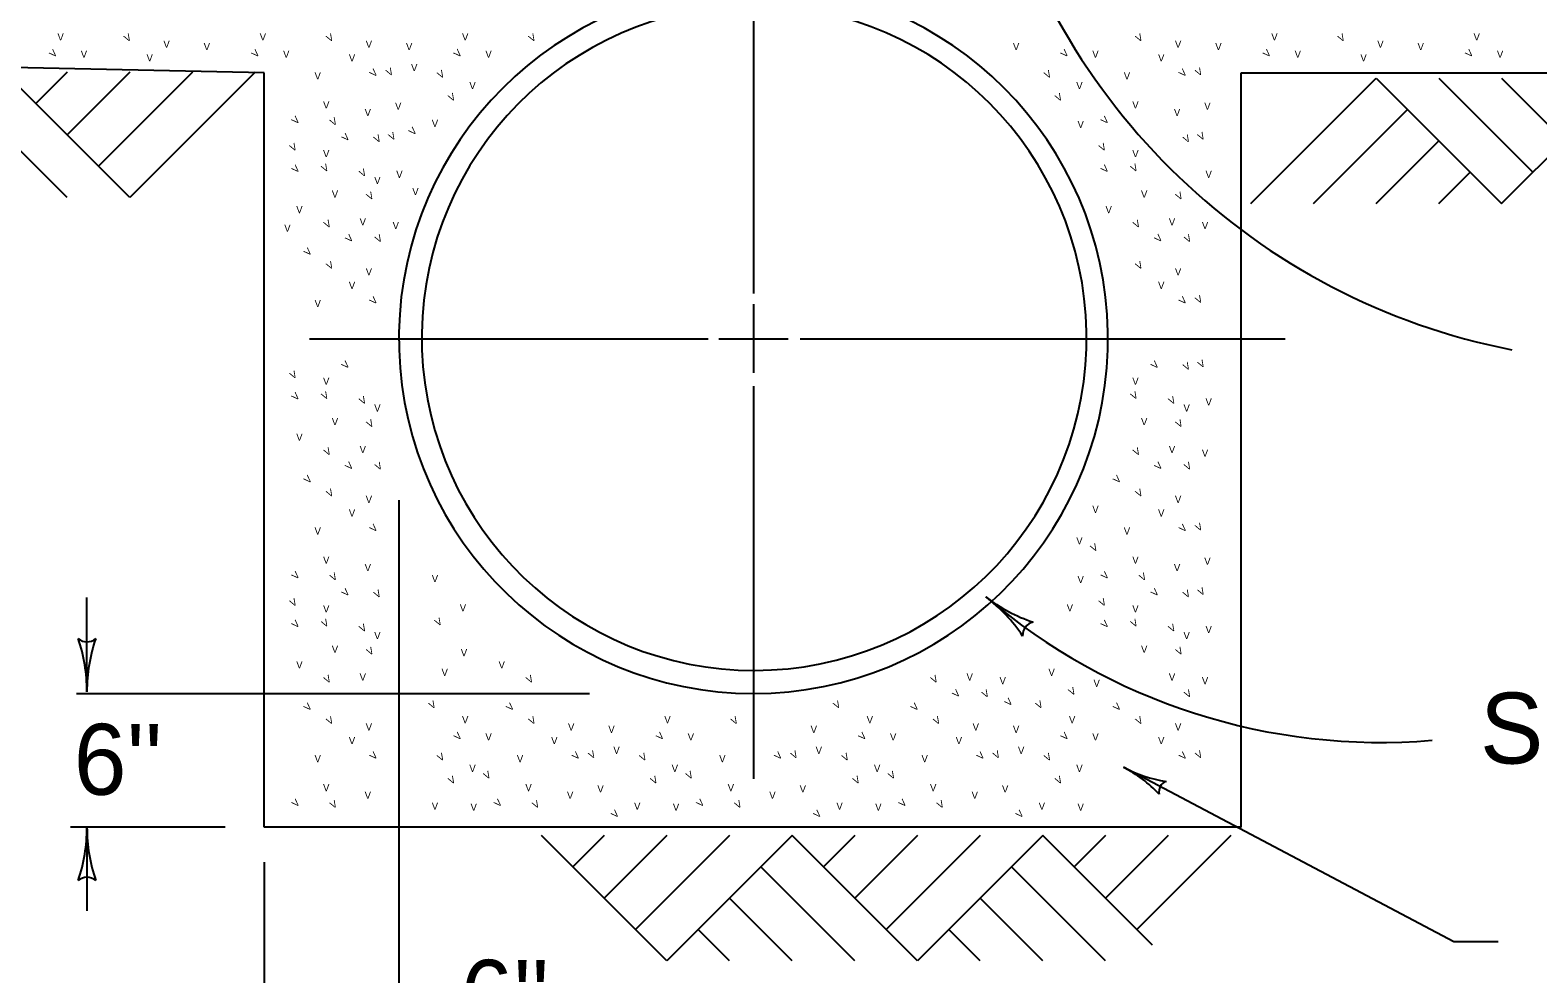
# Model space of a CAD drawing. Extents: x 997.6 to 1036.5, y 998.9 to 1022.4.
# Drawn here: x 1010.171 to 1014.424, y 1002.311 to 1004.972 of the extents above; entities that cross this region are included whole.
import ezdxf

# ---------------------------------------------------------------- set-up
doc = ezdxf.new("R2010")
doc.units = 0
for name, color, linetype in [('Level 1', 7, 'Continuous'), ('Level 2', 7, 'Continuous'), ('Level 5', 7, 'Continuous')]:
    doc.layers.add(name, color=color, linetype=linetype)

msp = doc.modelspace()

# ---------------------------------------------------------------- linework, layer by layer
at = {"layer": 'Level 1'}
for p, q in [((1012.2113, 1005.039), (1012.2113, 1004.2291)), ((1010.8316, 1004.8515), (1008.4529, 1004.9012)), ((1010.4527, 1004.4997), (1010.0991, 1004.8533)), ((1010.2759, 1004.8533), (1010.1875, 1004.7648)), ((1010.4528, 1004.8533), (1010.2759, 1004.6764)), ((1010.6294, 1004.8533), (1010.3643, 1004.5881)), ((1010.8063, 1004.8533), (1010.4527, 1004.4997)), ((1010.8316, 1002.724), (1010.8316, 1004.8515)), ((1013.5872, 1002.724), (1013.5872, 1004.8515)), ((1013.5872, 1004.8515), (1015.0238, 1004.8515)), ((1013.6141, 1004.4831), (1013.9677, 1004.8367)), ((1013.9677, 1004.8367), (1014.3213, 1004.4831)), ((1014.1446, 1004.8367), (1014.4097, 1004.5715)), ((1014.3212, 1004.8367), (1014.498, 1004.6598)), ((1014.3213, 1004.4831), (1014.6748, 1004.8367)), ((1010.2758, 1004.4997), (1010.0107, 1004.7648)), ((1013.7909, 1004.4831), (1014.0561, 1004.7483)), ((1013.9676, 1004.4831), (1014.1444, 1004.6599)), ((1014.1444, 1004.4831), (1014.2328, 1004.5715)), ((1012.2113, 1004.199), (1012.2113, 1004.006)), ((1010.9588, 1004.1015), (1012.0838, 1004.1015)), ((1012.1139, 1004.1015), (1012.3088, 1004.1015)), ((1012.343, 1004.1015), (1013.7113, 1004.1015)), ((1012.2113, 1003.9678), (1012.2113, 1002.8606)), ((1011.2113, 1003.6462), (1011.2113, 1002.1782)), ((1010.302, 1003.1015), (1011.7493, 1003.1015)), ((1014.187, 1002.4013), (1013.255, 1002.8936)), ((1013.5872, 1002.724), (1010.8316, 1002.724)), ((1011.9668, 1002.3477), (1011.6133, 1002.7013)), ((1011.7901, 1002.7013), (1011.7017, 1002.6128)), ((1011.9669, 1002.7013), (1011.7901, 1002.5244)), ((1012.1436, 1002.7013), (1011.8784, 1002.4361)), ((1012.3204, 1002.7013), (1011.9668, 1002.3477)), ((1012.674, 1002.3477), (1012.3204, 1002.7013)), ((1012.4973, 1002.7013), (1012.4088, 1002.6128)), ((1012.6741, 1002.7013), (1012.4973, 1002.5244)), ((1012.8508, 1002.7013), (1012.5856, 1002.4361)), ((1013.0276, 1002.7013), (1012.674, 1002.3477)), ((1013.3371, 1002.3917), (1013.0276, 1002.7013)), ((1013.2044, 1002.7013), (1013.116, 1002.6128)), ((1013.3813, 1002.7013), (1013.2044, 1002.5244)), ((1013.5579, 1002.7013), (1013.2928, 1002.4361)), ((1012.4971, 1002.3477), (1012.232, 1002.6128)), ((1013.2043, 1002.3477), (1012.9392, 1002.6128)), ((1012.3204, 1002.3477), (1012.1437, 1002.5245)), ((1013.0277, 1002.3477), (1012.8508, 1002.5245)), ((1012.1437, 1002.3477), (1012.0553, 1002.4361)), ((1012.8508, 1002.3477), (1012.7624, 1002.4361)), ((1014.312, 1002.4013), (1014.187, 1002.4013))]:
    msp.add_line(p, q, dxfattribs=at)
for centre, radius, start, end in [((1012.2113, 1004.1015), 1, 93.5832, 86.4085), ((1012.2133, 1004.1039), 0.9375, 93.9396, 86.2902), ((1013.4372, 1003.2384), 0.39, 242.1423, 242.1545), ((1013.4372, 1003.2384), 0.39, 242.1545, 260.8233), ((1013.0728, 1002.5487), 0.39, 43.5017, 62.1484), ((1013.3861, 1002.8243), 0.0312, 110.9291, 193.0458)]:
    msp.add_arc(centre, radius, start, end, dxfattribs=at)
at = {"layer": 'Level 5'}
for p, q in [((1010.3316, 1003.1063), (1010.3316, 1003.3725)), ((1010.7213, 1002.724), (1010.2847, 1002.724)), ((1010.3316, 1002.724), (1010.3316, 1002.4888)), ((1010.8316, 1002.6256), (1010.8316, 1002.1671))]:
    msp.add_line(p, q, dxfattribs=at)
for centre, radius, start, end in [((1014.7086, 1005.91), 1.8738, 193.3757, 258.9632), ((1013.1517, 1003.7461), 0.4688, 232.5067, 232.5189), ((1013.9807, 1004.6798), 1.7164, 229.5251, 274.8293), ((1013.1517, 1003.7461), 0.4688, 232.5189, 251.1877), ((1012.5813, 1003.0021), 0.4688, 33.8661, 52.5128), ((1013.0079, 1003.2656), 0.0375, 101.2935, 183.4102), ((1010.3316, 1003.2845), 0.0375, 228.7746, 310.8913), ((1009.8628, 1003.1063), 0.4688, 0, 18.6688), ((1010.8003, 1003.1063), 0.4688, 161.3472, 179.9939), ((1009.8628, 1003.1063), 0.4688, 359.9878, 0), ((1009.8628, 1002.724), 0.4687, 341.3472, 359.9939), ((1010.8003, 1002.724), 0.4687, 179.9878, 180), ((1010.8003, 1002.724), 0.4687, 180, 198.6688), ((1010.3315, 1002.5458), 0.0375, 48.7746, 130.8913)]:
    msp.add_arc(centre, radius, start, end, dxfattribs=at)

# ---------------------------------------------------------------- texts
at = {"layer": 'Level 1'}
for s, p in [('SLOTTED PIPE', (1014.2605, 1002.9038)), ("6''", (1010.2943, 1002.8158)), ("6''", (1011.3851, 1002.1502))]:
    msp.add_text(s, height=0.2, dxfattribs=at).set_placement(p)
at = {"layer": 'Level 2'}
for p in [(1010.2483, 1004.9431), (1010.5472, 1004.9225), (1010.6608, 1004.9157), (1010.8188, 1004.9431), (1011.1178, 1004.9225), (1011.2314, 1004.9157), (1011.3894, 1004.9431), (1012.9432, 1004.9157), (1013.4001, 1004.9225), (1013.5138, 1004.9157), (1013.6718, 1004.9431), (1013.9707, 1004.9225), (1014.0843, 1004.9157), (1014.2423, 1004.9431), (1010.3141, 1004.8944), (1010.4996, 1004.8841), (1010.8847, 1004.8944), (1011.0702, 1004.8841), (1011.4553, 1004.8944), (1013.167, 1004.8944), (1013.3525, 1004.8841), (1013.7376, 1004.8944), (1013.9231, 1004.8841), (1014.3082, 1004.8944), (1010.9735, 1004.8332), (1011.2457, 1004.8566), (1013.2558, 1004.8332), (1011.4101, 1004.8057), (1013.1218, 1004.8057), (1010.9975, 1004.7513), (1011.2005, 1004.7479), (1013.2798, 1004.7513), (1013.4828, 1004.7479), (1011.1148, 1004.7301), (1011.3041, 1004.6992), (1013.1253, 1004.6963), (1013.3972, 1004.7301), (1010.9975, 1004.6139), (1013.2798, 1004.6139), (1011.1418, 1004.5383), (1011.2039, 1004.5555), (1013.4863, 1004.5555), (1011.0221, 1004.4999), (1011.2491, 1004.5068), (1013.3044, 1004.4999), (1010.9219, 1004.4559), (1013.2043, 1004.4559), (1010.8881, 1004.4038), (1011.1006, 1004.4215), (1011.1937, 1004.4113), (1013.3829, 1004.4215), (1013.476, 1004.4113), (1011.1178, 1004.2807), (1013.4001, 1004.2807), (1011.0702, 1004.2423), (1013.3525, 1004.2423), (1010.9735, 1004.1913), (1010.9975, 1003.9721), (1013.2798, 1003.9721), (1011.1418, 1003.8965), (1013.4242, 1003.8965), (1013.4863, 1003.9137), (1011.0221, 1003.8581), (1013.3044, 1003.8581), (1010.9219, 1003.8141), (1011.1006, 1003.7797), (1013.3829, 1003.7797), (1013.476, 1003.7694), (1011.1178, 1003.6388), (1013.4001, 1003.6388), (1011.0702, 1003.6004), (1013.167, 1003.6108), (1013.3525, 1003.6004), (1010.9735, 1003.5495), (1013.2558, 1003.5495), (1013.1218, 1003.522), (1010.9975, 1003.4677), (1013.2798, 1003.4677), (1013.4828, 1003.4643), (1011.1148, 1003.4464), (1013.3972, 1003.4464), (1011.3041, 1003.4155), (1013.1253, 1003.4127), (1010.9975, 1003.3303), (1011.3831, 1003.3331), (1013.0948, 1003.3331), (1013.2798, 1003.3303), (1011.1418, 1003.2547), (1013.4242, 1003.2547), (1013.4863, 1003.2718), (1011.0221, 1003.2163), (1011.386, 1003.2066), (1013.3044, 1003.2163), (1010.9219, 1003.1723), (1011.4925, 1003.1723), (1011.1006, 1003.1378), (1011.3316, 1003.151), (1012.8123, 1003.1378), (1012.9054, 1003.1276), (1013.0433, 1003.151), (1013.3829, 1003.1378), (1013.476, 1003.1276), (1013.1704, 1003.1201), (1011.1178, 1002.997), (1011.3894, 1003.0176), (1011.6883, 1002.997), (1011.96, 1003.0176), (1012.5306, 1003.0176), (1012.8295, 1002.997), (1013.1012, 1003.0176), (1013.4001, 1002.997), (1011.0702, 1002.9586), (1011.4553, 1002.9689), (1011.6408, 1002.9586), (1011.802, 1002.9902), (1012.0258, 1002.9689), (1012.3726, 1002.9902), (1012.5964, 1002.9689), (1012.7819, 1002.9586), (1012.9432, 1002.9902), (1013.167, 1002.9689), (1013.3525, 1002.9586), (1011.8163, 1002.9311), (1012.3868, 1002.9311), (1012.9574, 1002.9311), (1010.9735, 1002.9077), (1011.4101, 1002.8802), (1011.5441, 1002.9077), (1011.9807, 1002.8802), (1012.1147, 1002.9077), (1012.5513, 1002.8802), (1012.6853, 1002.9077), (1013.1218, 1002.8802), (1010.9975, 1002.8258), (1011.5681, 1002.8258), (1012.1387, 1002.8258), (1012.7093, 1002.8258), (1011.1148, 1002.8046), (1011.6854, 1002.8046), (1011.7711, 1002.8224), (1012.256, 1002.8046), (1012.3417, 1002.8224), (1012.8266, 1002.8046), (1012.9123, 1002.8224), (1011.3041, 1002.7737), (1011.4135, 1002.7708), (1011.8747, 1002.7737), (1011.9841, 1002.7708), (1012.4453, 1002.7737), (1012.5547, 1002.7708), (1013.0158, 1002.7737), (1013.1253, 1002.7708)]:
    msp.add_text('V', height=0.02, dxfattribs=at).set_placement(p)
for rotation, p in [(29.9221, (1010.4436, 1004.9373)), (29.9221, (1011.0142, 1004.9373)), (29.9221, (1011.5848, 1004.9373)), (29.9221, (1013.2965, 1004.9373)), (29.9221, (1013.8671, 1004.9373)), (45, (1010.2371, 1004.8928)), (45, (1010.8077, 1004.8928)), (45, (1011.3783, 1004.8928)), (45, (1013.09, 1004.8928)), (45, (1013.6606, 1004.8928)), (45, (1014.2312, 1004.8928)), (45, (1011.1409, 1004.8378)), (29.9221, (1011.1828, 1004.8411)), (29.9221, (1011.3271, 1004.8342)), (29.9221, (1013.0388, 1004.8342)), (45, (1013.4233, 1004.8378)), (29.9221, (1013.4651, 1004.8411)), (29.9221, (1011.358, 1004.7695)), (29.9221, (1013.0698, 1004.7695)), (45, (1010.9211, 1004.7045)), (29.9221, (1011.0245, 1004.7008)), (45, (1013.2034, 1004.7045)), (45, (1011.0619, 1004.6563)), (29.9221, (1011.1482, 1004.6527)), (29.9221, (1011.1897, 1004.6596)), (45, (1011.2512, 1004.6736)), (29.9221, (1013.4305, 1004.6527)), (29.9221, (1013.472, 1004.6596)), (29.9221, (1010.9111, 1004.6287)), (29.9221, (1013.1934, 1004.6287)), (45, (1010.9211, 1004.5671)), (29.9221, (1011.0004, 1004.5703)), (45, (1013.2034, 1004.5671)), (29.9221, (1013.2828, 1004.5703)), (29.9221, (1011.1069, 1004.5565)), (29.9221, (1011.1275, 1004.4913)), (29.9221, (1013.4098, 1004.4913)), (29.9221, (1011.0073, 1004.4122)), (29.9221, (1013.2896, 1004.4122)), (45, (1011.0722, 1004.3713)), (29.9221, (1011.1516, 1004.371)), (45, (1013.3545, 1004.3713)), (29.9221, (1013.4339, 1004.371)), (45, (1010.9554, 1004.3334)), (29.9221, (1011.0142, 1004.2954)), (29.9221, (1013.2965, 1004.2954)), (45, (1011.1409, 1004.196)), (45, (1013.4233, 1004.196)), (29.9221, (1013.4651, 1004.1993)), (45, (1011.0619, 1004.0145)), (45, (1013.3443, 1004.0145)), (29.9221, (1013.4305, 1004.0108)), (29.9221, (1013.472, 1004.0178)), (29.9221, (1010.9111, 1003.9868)), (45, (1010.9211, 1003.9253)), (29.9221, (1011.0004, 1003.9284)), (29.9221, (1013.2828, 1003.9284)), (29.9221, (1011.1069, 1003.9147)), (29.9221, (1013.3893, 1003.9147)), (29.9221, (1011.1275, 1003.8494)), (29.9221, (1013.4098, 1003.8494)), (29.9221, (1011.0073, 1003.7703)), (29.9221, (1013.2896, 1003.7703)), (45, (1011.0722, 1003.7294)), (29.9221, (1011.1516, 1003.7292)), (45, (1013.3545, 1003.7294)), (29.9221, (1013.4339, 1003.7292)), (45, (1010.9554, 1003.6916)), (45, (1013.2378, 1003.6916)), (29.9221, (1011.0142, 1003.6536)), (29.9221, (1013.2965, 1003.6536)), (45, (1011.1409, 1003.5542)), (45, (1013.4233, 1003.5542)), (29.9221, (1013.4651, 1003.5574)), (29.9221, (1013.1694, 1003.4996)), (45, (1010.9211, 1003.4208)), (29.9221, (1011.0245, 1003.4171)), (45, (1013.2034, 1003.4208)), (29.9221, (1013.3068, 1003.4171)), (45, (1011.0619, 1003.3727)), (45, (1013.3443, 1003.3727)), (29.9221, (1013.472, 1003.3759)), (29.9221, (1010.9111, 1003.345)), (29.9221, (1011.1482, 1003.369)), (29.9221, (1013.1934, 1003.345)), (29.9221, (1013.4305, 1003.369)), (29.9221, (1011.0004, 1003.2866)), (29.9221, (1011.3202, 1003.29)), (29.9221, (1013.2828, 1003.2866)), (45, (1010.9211, 1003.2834)), (29.9221, (1011.1069, 1003.2728)), (45, (1013.2034, 1003.2834)), (29.9221, (1013.3893, 1003.2728)), (29.9221, (1011.1275, 1003.2076)), (29.9221, (1013.4098, 1003.2076)), (29.9221, (1011.0073, 1003.1285)), (29.9221, (1011.5778, 1003.1285)), (29.9221, (1012.719, 1003.1285)), (45, (1012.7839, 1003.0876)), (29.9221, (1012.8633, 1003.0873)), (29.9221, (1013.1075, 1003.0942)), (29.9221, (1013.4339, 1003.0873)), (45, (1010.9554, 1003.0498)), (29.9221, (1011.303, 1003.0564)), (45, (1011.526, 1003.0498)), (29.9221, (1012.4442, 1003.0564)), (45, (1012.6672, 1003.0498)), (45, (1012.932, 1003.0635)), (29.9221, (1013.0148, 1003.0564)), (45, (1013.2378, 1003.0498)), (29.9221, (1011.0142, 1003.0118)), (29.9221, (1011.5848, 1003.0118)), (29.9221, (1012.1553, 1003.0118)), (29.9221, (1012.7259, 1003.0118)), (29.9221, (1013.2965, 1003.0118)), (45, (1011.3783, 1002.9673)), (45, (1011.9488, 1002.9673)), (45, (1012.5194, 1002.9673)), (45, (1013.09, 1002.9673)), (45, (1011.1409, 1002.9123)), (29.9221, (1011.3271, 1002.9087)), (45, (1011.7115, 1002.9123)), (29.9221, (1011.7533, 1002.9156)), (29.9221, (1011.8977, 1002.9087)), (45, (1012.2821, 1002.9123)), (29.9221, (1012.3239, 1002.9156)), (29.9221, (1012.4683, 1002.9087)), (45, (1012.8527, 1002.9123)), (29.9221, (1012.8945, 1002.9156)), (29.9221, (1013.0388, 1002.9087)), (45, (1013.4233, 1002.9123)), (29.9221, (1013.4651, 1002.9156)), (29.9221, (1011.358, 1002.844)), (29.9221, (1011.4577, 1002.8578)), (29.9221, (1011.9286, 1002.844)), (29.9221, (1012.0283, 1002.8578)), (29.9221, (1012.4992, 1002.844)), (29.9221, (1012.5988, 1002.8578)), (29.9221, (1013.0698, 1002.844)), (45, (1010.9211, 1002.779)), (29.9221, (1011.0245, 1002.7753)), (45, (1011.4917, 1002.779)), (29.9221, (1011.5951, 1002.7753)), (45, (1012.0623, 1002.779)), (29.9221, (1012.1657, 1002.7753)), (45, (1012.6328, 1002.779)), (29.9221, (1012.7363, 1002.7753)), (45, (1011.8218, 1002.7481)), (45, (1012.3923, 1002.7481)), (45, (1012.9629, 1002.7481))]:
    msp.add_text('V', height=0.02, rotation=rotation, dxfattribs=at).set_placement(p)

doc.saveas('drawing.dxf')
